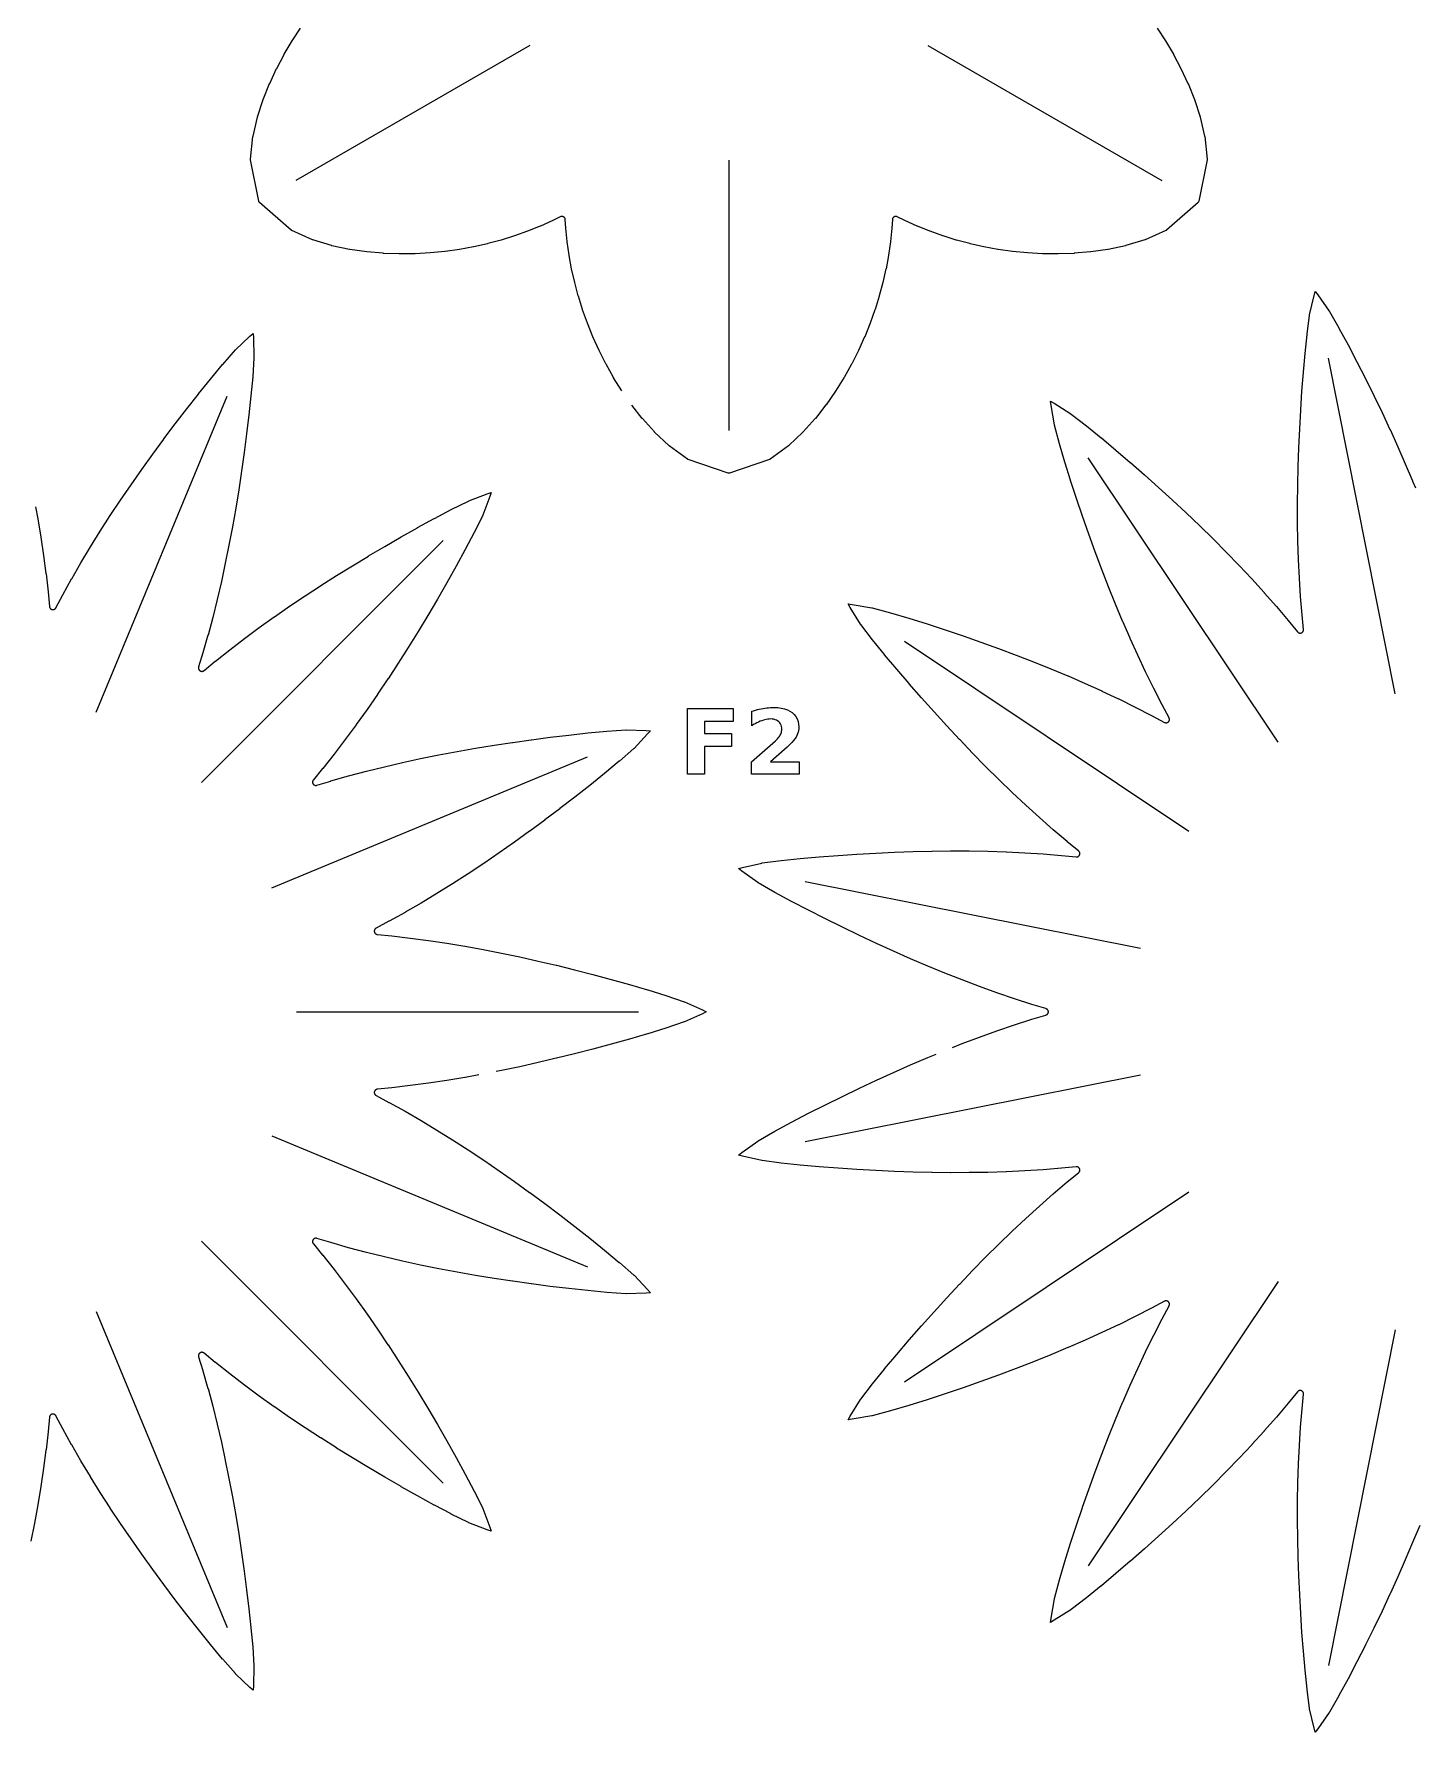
# Model space of a CAD drawing. Header units: millimetres. Extents: x 0 to 300, y 0 to 300.
# Drawn here: x 191.3 to 242.5, y 12.4 to 75.2 of the extents above; entities that cross this region are included whole.
import ezdxf

# ---------------------------------------------------------------- set-up
doc = ezdxf.new("R2010")
doc.units = ezdxf.units.MM
for name, color, linetype in [('CUT', 1, 'CONTINUOUS'), ('ENGRAVE', 5, 'CONTINUOUS'), ('SCORE', 7, 'CONTINUOUS')]:
    doc.layers.add(name, color=color, linetype=linetype)

msp = doc.modelspace()

# ---------------------------------------------------------------- linework, layer by layer
at = {"layer": 'CUT', "color": 1}
for points in [[(213.0394, 61.9775), (212.7386, 62.459), (212.7354, 62.4645), (212.4559, 62.9621), (212.453, 62.9674), (212.2016, 63.465), (212.1991, 63.4702), (211.9735, 63.9679), (211.9713, 63.9731), (211.77, 64.4707), (211.768, 64.4759), (211.59, 64.9735), (211.5882, 64.9788), (211.4325, 65.4764), (211.4309, 65.4817), (211.2969, 65.9793), (211.2956, 65.9846), (211.1828, 66.4822), (211.1817, 66.4876), (211.0898, 66.9851), (211.0889, 66.9906), (211.0177, 67.4881), (211.017, 67.4936), (210.9663, 67.9911), (210.9658, 67.9967), (210.9469, 68.3053), (210.9454, 68.3194), (210.9428, 68.3314), (210.9391, 68.3431), (210.9342, 68.3544), (210.9283, 68.3652), (210.9213, 68.3754), (210.9133, 68.3848), (210.9045, 68.3933), (210.8949, 68.401), (210.8845, 68.4077), (210.8736, 68.4133), (210.8621, 68.4178), (210.8503, 68.4212), (210.8381, 68.4234), (210.8259, 68.4243), (210.8136, 68.4241), (210.8013, 68.4227), (210.7893, 68.42), (210.7776, 68.4162), (210.7646, 68.4105), (210.488, 68.2726), (210.4829, 68.2702), (210.0267, 68.0654), (210.0216, 68.0632), (209.5551, 67.8762), (209.5499, 67.8742), (209.0731, 67.705), (209.0679, 67.7033), (208.5806, 67.5521), (208.5753, 67.5506), (208.0774, 67.4179), (208.072, 67.4166), (207.5632, 67.3027), (207.5577, 67.3016), (207.0378, 67.207), (207.0322, 67.2061), (206.5007, 67.1315), (206.495, 67.1309), (205.9513, 67.0774), (205.9455, 67.077), (205.3889, 67.0459), (205.3828, 67.0457), (204.8122, 67.039), (204.8058, 67.0391), (204.2196, 67.0594), (204.2127, 67.0598), (203.6088, 67.1114), (203.601, 67.1123), (202.9756, 67.2017), (202.9665, 67.2033), (202.3134, 67.3416), (202.3021, 67.3445), (201.6089, 67.554), (201.5932, 67.5598), (200.8251, 67.8985), (200.812, 67.9051), (200.8005, 67.9142), (199.6325, 68.9414), (199.6123, 68.9612), (199.6053, 68.9886), (199.2997, 70.5137), (199.2975, 70.5282), (199.2984, 70.5428), (199.3891, 71.3774), (199.3919, 71.3939), (199.5571, 72.099), (199.5602, 72.1102), (199.767, 72.745), (199.7701, 72.7537), (200.0055, 73.34), (200.0086, 73.3471), (200.2659, 73.896), (200.269, 73.9022), (200.5444, 74.42), (200.5475, 74.4256), (200.8387, 74.9164), (200.8419, 74.9215), (201.1471, 75.388)], [(232.8529, 75.388), (233.1581, 74.9215), (233.1613, 74.9164), (233.4525, 74.4256), (233.4556, 74.42), (233.731, 73.9022), (233.7341, 73.896), (233.9914, 73.3471), (233.9945, 73.34), (234.2299, 72.7537), (234.233, 72.745), (234.4398, 72.1102), (234.4429, 72.099), (234.6081, 71.3939), (234.6109, 71.3774), (234.7016, 70.5428), (234.7025, 70.5282), (234.7003, 70.5137), (234.3947, 68.9886), (234.3877, 68.9612), (234.3675, 68.9414), (233.1995, 67.9142), (233.188, 67.9051), (233.1749, 67.8985), (232.4068, 67.5598), (232.3911, 67.554), (231.6979, 67.3445), (231.6866, 67.3416), (231.0335, 67.2033), (231.0244, 67.2017), (230.399, 67.1123), (230.3912, 67.1114), (229.7873, 67.0598), (229.7804, 67.0594), (229.1942, 67.0391), (229.1878, 67.039), (228.6172, 67.0457), (228.6111, 67.0459), (228.0545, 67.077), (228.0487, 67.0774), (227.505, 67.1309), (227.4993, 67.1315), (226.9678, 67.2061), (226.9622, 67.207), (226.4423, 67.3016), (226.4368, 67.3027), (225.928, 67.4166), (225.9226, 67.4179), (225.4247, 67.5506), (225.4194, 67.5521), (224.9321, 67.7033), (224.9269, 67.705), (224.4501, 67.8742), (224.4449, 67.8762), (223.9784, 68.0632), (223.9733, 68.0654), (223.5171, 68.2702), (223.512, 68.2726), (223.2354, 68.4105), (223.2224, 68.4162), (223.2107, 68.42), (223.1987, 68.4227), (223.1864, 68.4241), (223.1741, 68.4243), (223.1619, 68.4234), (223.1497, 68.4212), (223.1379, 68.4178), (223.1264, 68.4133), (223.1155, 68.4077), (223.1051, 68.401), (223.0955, 68.3933), (223.0867, 68.3848), (223.0787, 68.3754), (223.0717, 68.3652), (223.0658, 68.3544), (223.0609, 68.3431), (223.0572, 68.3314), (223.0546, 68.3194), (223.0531, 68.3053), (223.0342, 67.9967), (223.0337, 67.9911), (222.983, 67.4936), (222.9823, 67.4881), (222.9111, 66.9906), (222.9102, 66.9851), (222.8183, 66.4876), (222.8172, 66.4822), (222.7044, 65.9846), (222.7031, 65.9793), (222.5691, 65.4817), (222.5675, 65.4764), (222.4118, 64.9788), (222.41, 64.9735), (222.232, 64.4759), (222.23, 64.4707), (222.0287, 63.9731), (222.0265, 63.9679), (221.8009, 63.4702), (221.7984, 63.465), (221.547, 62.9674), (221.5441, 62.9621), (221.2646, 62.4645), (221.2614, 62.459), (220.9507, 61.9616), (220.9468, 61.9558), (220.6002, 61.4586), (220.5955, 61.4523), (220.2054, 60.9553), (220.1995, 60.9483), (219.7531, 60.4518), (219.745, 60.4435), (219.217, 59.9479), (219.2041, 59.9372), (218.5267, 59.4414), (218.5144, 59.4333), (218.5008, 59.4279), (217.0272, 58.93), (217, 58.9225), (216.9728, 58.93), (215.4992, 59.4279), (215.4856, 59.4333), (215.4733, 59.4414), (214.7959, 59.9372), (214.783, 59.9479), (214.255, 60.4435), (214.2469, 60.4518), (213.8005, 60.9483), (213.7946, 60.9553), (213.4109, 61.4441)], [(225.2735, 37.6779), (225.6381, 37.8219), (225.6401, 37.8226), (226.2793, 38.0641), (226.2813, 38.0648), (226.9227, 38.2955), (226.9248, 38.2963), (227.5684, 38.5155), (227.5707, 38.5163), (228.2165, 38.7236), (228.219, 38.7243), (228.7361, 38.8798), (228.7494, 38.8845), (228.7605, 38.8897), (228.7711, 38.896), (228.781, 38.9033), (228.7901, 38.9115), (228.7983, 38.9206), (228.8057, 38.9305), (228.812, 38.941), (228.8172, 38.9521), (228.8214, 38.9637), (228.8244, 38.9756), (228.8262, 38.9877), (228.8268, 39), (228.8262, 39.0123), (228.8244, 39.0244), (228.8214, 39.0363), (228.8172, 39.0479), (228.812, 39.059), (228.8057, 39.0695), (228.7983, 39.0794), (228.7901, 39.0885), (228.781, 39.0967), (228.7711, 39.104), (228.7605, 39.1103), (228.7494, 39.1155), (228.7361, 39.1202), (228.219, 39.2757), (228.2165, 39.2764), (227.5707, 39.4837), (227.5684, 39.4845), (226.9248, 39.7037), (226.9227, 39.7045), (226.2813, 39.9352), (226.2793, 39.9359), (225.6401, 40.1774), (225.6381, 40.1781), (225.0009, 40.4298), (224.9991, 40.4305), (224.3637, 40.6918), (224.362, 40.6925), (223.7284, 40.9628), (223.7268, 40.9635), (223.0948, 41.2423), (223.0934, 41.243), (222.4629, 41.5299), (222.4616, 41.5305), (221.8326, 41.825), (221.8313, 41.8256), (221.2037, 42.1275), (221.2025, 42.1281), (220.5764, 42.4372), (220.5751, 42.4379), (219.9505, 42.7546), (219.949, 42.7554), (219.3264, 43.0807), (219.3245, 43.0818), (218.7045, 43.4183), (218.7014, 43.42), (218.0872, 43.7742), (218.0764, 43.781), (217.4779, 44.2045), (217.356, 44.2998), (217.5051, 44.3412), (218.2201, 44.5034), (218.2327, 44.5057), (218.9356, 44.5978), (218.9392, 44.5982), (219.6408, 44.6719), (219.6429, 44.6721), (220.3427, 44.7344), (220.3444, 44.7345), (221.0425, 44.7881), (221.044, 44.7882), (221.7407, 44.8342), (221.7422, 44.8343), (222.4374, 44.8731), (222.4389, 44.8731), (223.1327, 44.9045), (223.1342, 44.9046), (223.8264, 44.9284), (223.828, 44.9284), (224.5186, 44.9442), (224.5203, 44.9442), (225.2092, 44.9515), (225.211, 44.9515), (225.898, 44.9497), (225.9, 44.9497), (226.585, 44.9384), (226.5871, 44.9383), (227.27, 44.9168), (227.2722, 44.9167), (227.953, 44.8843), (227.9553, 44.8842), (228.6337, 44.8405), (228.6362, 44.8403), (229.3122, 44.7847), (229.3147, 44.7845), (229.852, 44.7302), (229.8661, 44.7294), (229.8784, 44.73), (229.8905, 44.7318), (229.9024, 44.7347), (229.914, 44.7389), (229.9251, 44.7441), (229.9357, 44.7504), (229.9455, 44.7577), (229.9546, 44.7659), (229.9629, 44.775), (229.9702, 44.7849), (229.9765, 44.7954), (229.9818, 44.8065), (229.9859, 44.8181), (229.9889, 44.83), (229.9907, 44.8422), (229.9913, 44.8544), (229.9907, 44.8667), (229.9889, 44.8788), (229.9859, 44.8908), (229.9817, 44.9023), (229.9764, 44.9134), (229.9701, 44.9239), (229.9628, 44.9338), (229.9545, 44.9429), (229.944, 44.9523), (229.5257, 45.2938), (229.5237, 45.2954), (229.0064, 45.7341), (229.0046, 45.7357), (228.4939, 46.1846), (228.4922, 46.1861), (227.988, 46.6446), (227.9864, 46.6461), (227.4882, 47.1138), (227.4867, 47.1152), (226.9943, 47.5916), (226.9929, 47.5929), (226.5058, 48.0775), (226.5046, 48.0788), (226.0226, 48.571), (226.0214, 48.5722), (225.5442, 49.0717), (225.5432, 49.0729), (225.0705, 49.5792), (225.0695, 49.5803), (224.6011, 50.0931), (224.6001, 50.0942), (224.1358, 50.6132), (224.1349, 50.6142), (223.6748, 51.1394), (223.6738, 51.1405), (223.218, 51.6722), (223.2169, 51.6734), (222.7662, 52.2123), (222.7648, 52.214), (222.3208, 52.7622), (222.3186, 52.7649), (221.8867, 53.3272), (221.8794, 53.3376), (221.4885, 53.9579), (221.4123, 54.0926), (221.5659, 54.0738), (222.2886, 53.95), (222.301, 53.9473), (222.9857, 53.7634), (222.9891, 53.7624), (223.6655, 53.562), (223.6676, 53.5614), (224.3379, 53.3511), (224.3395, 53.3506), (225.0051, 53.133), (225.0065, 53.1325), (225.6678, 52.9084), (225.6691, 52.9079), (226.3263, 52.6776), (226.3277, 52.6771), (226.9807, 52.4406), (226.9821, 52.4401), (227.6307, 52.1972), (227.6322, 52.1966), (228.2763, 51.9469), (228.2779, 51.9463), (228.9171, 51.6894), (228.9188, 51.6887), (229.5528, 51.4242), (229.5546, 51.4234), (230.1832, 51.1508), (230.1851, 51.1499), (230.8078, 50.8686), (230.8098, 50.8677), (231.4263, 50.5773), (231.4284, 50.5763), (232.0385, 50.2763), (232.0407, 50.2752), (232.6439, 49.9652), (232.6462, 49.964), (233.1218, 49.7082), (233.1345, 49.7021), (233.1461, 49.6979), (233.158, 49.6949), (233.1701, 49.6931), (233.1824, 49.6925), (233.1947, 49.6931), (233.2068, 49.6949), (233.2187, 49.6978), (233.2303, 49.702), (233.2414, 49.7072), (233.252, 49.7135), (233.2618, 49.7208), (233.2709, 49.7291), (233.2792, 49.7382), (233.2865, 49.748), (233.2928, 49.7586), (233.298, 49.7697), (233.3022, 49.7813), (233.3051, 49.7932), (233.3069, 49.8053), (233.3075, 49.8176), (233.3069, 49.8299), (233.3051, 49.842), (233.3021, 49.8539), (233.2979, 49.8655), (233.2918, 49.8782), (233.036, 50.3538), (233.0348, 50.3561), (232.7248, 50.9593), (232.7237, 50.9615), (232.4237, 51.5716), (232.4227, 51.5737), (232.1323, 52.1902), (232.1314, 52.1922), (231.8501, 52.8149), (231.8492, 52.8168), (231.5766, 53.4454), (231.5758, 53.4472), (231.3113, 54.0812), (231.3106, 54.0829), (231.0537, 54.7221), (231.0531, 54.7237), (230.8034, 55.3678), (230.8028, 55.3693), (230.5599, 56.0179), (230.5594, 56.0193), (230.3229, 56.6723), (230.3224, 56.6737), (230.0921, 57.3309), (230.0916, 57.3322), (229.8675, 57.9935), (229.867, 57.9949), (229.6494, 58.6605), (229.6489, 58.6621), (229.4386, 59.3324), (229.438, 59.3345), (229.2376, 60.0109), (229.2366, 60.0143), (229.0527, 60.699), (229.05, 60.7114), (228.9262, 61.4341), (228.9074, 61.5877), (229.0421, 61.5115), (229.6624, 61.1206), (229.6728, 61.1133), (230.2351, 60.6814), (230.2378, 60.6792), (230.786, 60.2352), (230.7877, 60.2338), (231.3266, 59.7831), (231.3278, 59.782), (231.8595, 59.3262), (231.8606, 59.3252), (232.3858, 58.8651), (232.3868, 58.8642), (232.9058, 58.3999), (232.9069, 58.3989), (233.4197, 57.9305), (233.4208, 57.9295), (233.9271, 57.4568), (233.9283, 57.4558), (234.4278, 56.9786), (234.429, 56.9774), (234.9212, 56.4954), (234.9225, 56.4942), (235.4071, 56.0071), (235.4084, 56.0057), (235.8848, 55.5133), (235.8862, 55.5118), (236.3539, 55.0136), (236.3554, 55.012), (236.8139, 54.5078), (236.8154, 54.5061), (237.2643, 53.9954), (237.2659, 53.9936), (237.7046, 53.4763), (237.7062, 53.4743), (238.0477, 53.056), (238.0571, 53.0455), (238.0662, 53.0372), (238.0761, 53.0299), (238.0866, 53.0236), (238.0977, 53.0183), (238.1092, 53.0141), (238.1212, 53.0111), (238.1333, 53.0093), (238.1456, 53.0087), (238.1578, 53.0093), (238.17, 53.0111), (238.1819, 53.0141), (238.1935, 53.0182), (238.2046, 53.0235), (238.2151, 53.0298), (238.225, 53.0371), (238.2341, 53.0454), (238.2423, 53.0545), (238.2496, 53.0643), (238.2559, 53.0749), (238.2611, 53.086), (238.2653, 53.0976), (238.2682, 53.1095), (238.27, 53.1216), (238.2706, 53.1339), (238.2698, 53.148), (238.2155, 53.6853), (238.2153, 53.6878), (238.1597, 54.3638), (238.1595, 54.3663), (238.1158, 55.0447), (238.1157, 55.047), (238.0833, 55.7278), (238.0832, 55.73), (238.0617, 56.4129), (238.0616, 56.415), (238.0503, 57.1), (238.0503, 57.102), (238.0485, 57.789), (238.0485, 57.7908), (238.0558, 58.4797), (238.0558, 58.4814), (238.0716, 59.172), (238.0716, 59.1736), (238.0954, 59.8658), (238.0955, 59.8673), (238.1269, 60.5611), (238.1269, 60.5626), (238.1657, 61.2578), (238.1658, 61.2593), (238.2118, 61.956), (238.2119, 61.9575), (238.2655, 62.6556), (238.2656, 62.6573), (238.3279, 63.3571), (238.3281, 63.3592), (238.4018, 64.0608), (238.4022, 64.0644), (238.4943, 64.7673), (238.4966, 64.7799), (238.6588, 65.4949), (238.7002, 65.644), (238.7955, 65.5221), (239.219, 64.9236), (239.2258, 64.9128), (239.58, 64.2986), (239.5817, 64.2955), (239.9182, 63.6755), (239.9193, 63.6736), (240.2446, 63.051), (240.2454, 63.0495), (240.5621, 62.4249), (240.5628, 62.4236), (240.8719, 61.7975), (240.8725, 61.7963), (241.1744, 61.1687), (241.175, 61.1674), (241.4695, 60.5384), (241.4701, 60.5371), (241.757, 59.9066), (241.7577, 59.9052), (242.0365, 59.2732), (242.0372, 59.2716), (242.3075, 58.638), (242.3082, 58.6363), (242.4108, 58.3869)], [(191.3455, 57.686), (191.4268, 57.2389), (191.4271, 57.2368), (191.5392, 56.5628), (191.5396, 56.5606), (191.6406, 55.8866), (191.641, 55.8844), (191.7305, 55.2104), (191.7308, 55.208), (191.8081, 54.5341), (191.8084, 54.5316), (191.8599, 53.9941), (191.8619, 53.9801), (191.8649, 53.9682), (191.869, 53.9566), (191.8742, 53.9455), (191.8805, 53.9349), (191.8878, 53.9251), (191.8961, 53.9159), (191.9052, 53.9077), (191.915, 53.9004), (191.9256, 53.894), (191.9367, 53.8888), (191.9482, 53.8846), (191.9601, 53.8817), (191.9723, 53.8799), (191.9846, 53.8793), (191.9968, 53.8799), (192.009, 53.8817), (192.0209, 53.8847), (192.0325, 53.8888), (192.0435, 53.8941), (192.0541, 53.9004), (192.0639, 53.9078), (192.073, 53.916), (192.0812, 53.9251), (192.0885, 53.935), (192.0958, 53.9472), (192.3491, 54.424), (192.3503, 54.4263), (192.6796, 55.0193), (192.6808, 55.0214), (193.0214, 55.6098), (193.0226, 55.6118), (193.3739, 56.1958), (193.3751, 56.1976), (193.7366, 56.7775), (193.7377, 56.7792), (194.1088, 57.3551), (194.1099, 57.3567), (194.4901, 57.9289), (194.4911, 57.9304), (194.8799, 58.4992), (194.8809, 58.5006), (195.2777, 59.066), (195.2786, 59.0673), (195.683, 59.6297), (195.6838, 59.6309), (196.0954, 60.1904), (196.0962, 60.1915), (196.5147, 60.7481), (196.5156, 60.7492), (196.9409, 61.303), (196.9418, 61.3041), (197.3743, 61.8549), (197.3753, 61.8562), (197.8159, 62.4034), (197.8173, 62.4051), (198.2683, 62.9475), (198.2706, 62.9502), (198.7378, 63.4835), (198.7466, 63.4927), (199.2787, 63.9971), (199.396, 64.0981), (199.4075, 63.9438), (199.4271, 63.2109), (199.4268, 63.1981), (199.38, 62.4907), (199.3798, 62.4871), (199.3151, 61.7847), (199.3149, 61.7825), (199.2395, 61.084), (199.2393, 61.0824), (199.1557, 60.3871), (199.1555, 60.3857), (199.0647, 59.6933), (199.0645, 59.6919), (198.9669, 59.0025), (198.9666, 59.001), (198.8621, 58.3144), (198.8618, 58.313), (198.7501, 57.6294), (198.7499, 57.6278), (198.6306, 56.9474), (198.6303, 56.9457), (198.503, 56.2687), (198.5027, 56.2669), (198.3669, 55.5934), (198.3665, 55.5915), (198.2217, 54.9218), (198.2213, 54.9198), (198.0669, 54.2542), (198.0664, 54.2521), (197.9019, 53.5907), (197.9013, 53.5885), (197.7261, 52.9316), (197.7254, 52.9292), (197.539, 52.2771), (197.5383, 52.2746), (197.3802, 51.7583), (197.3767, 51.7446), (197.3749, 51.7324), (197.3743, 51.7202), (197.3748, 51.7079), (197.3766, 51.6957), (197.3796, 51.6838), (197.3837, 51.6723), (197.389, 51.6611), (197.3953, 51.6506), (197.4026, 51.6407), (197.4108, 51.6316), (197.4199, 51.6234), (197.4298, 51.6161), (197.4403, 51.6097), (197.4514, 51.6045), (197.463, 51.6004), (197.4749, 51.5974), (197.4871, 51.5956), (197.4993, 51.595), (197.5116, 51.5956), (197.5237, 51.5974), (197.5357, 51.6005), (197.5472, 51.6046), (197.5583, 51.6099), (197.5688, 51.6162), (197.5801, 51.6247), (197.9967, 51.9683), (197.9987, 51.9699), (198.5298, 52.3917), (198.5318, 52.3932), (199.0716, 52.8065), (199.0734, 52.8079), (199.6215, 53.213), (199.6233, 53.2143), (200.1792, 53.6116), (200.1808, 53.6128), (200.7441, 54.0029), (200.7457, 54.0039), (201.316, 54.3871), (201.3175, 54.3881), (201.8943, 54.7648), (201.8957, 54.7657), (202.4787, 55.1362), (202.4801, 55.1371), (203.0689, 55.5019), (203.0702, 55.5027), (203.6645, 55.862), (203.6657, 55.8628), (204.2653, 56.2169), (204.2666, 56.2176), (204.8714, 56.5664), (204.8727, 56.5671), (205.483, 56.9104), (205.4845, 56.9113), (206.1009, 57.2482), (206.1029, 57.2492), (206.7271, 57.5778), (206.7303, 57.5794), (207.366, 57.8934), (207.3776, 57.8985), (208.0622, 58.1608), (208.2092, 58.2092), (208.1608, 58.0622), (207.8985, 57.3776), (207.8934, 57.366), (207.5794, 56.7303), (207.5778, 56.7271), (207.2492, 56.1029), (207.2482, 56.1009), (206.9113, 55.4845), (206.9104, 55.483), (206.5671, 54.8727), (206.5664, 54.8714), (206.2176, 54.2666), (206.2169, 54.2653), (205.8628, 53.6657), (205.862, 53.6645), (205.5027, 53.0702), (205.5019, 53.0689), (205.1371, 52.4801), (205.1362, 52.4787), (204.7657, 51.8957), (204.7648, 51.8943), (204.3881, 51.3175), (204.3871, 51.316), (204.0039, 50.7457), (204.0029, 50.7441), (203.6128, 50.1808), (203.6116, 50.1792), (203.2143, 49.6233), (203.213, 49.6215), (202.8079, 49.0734), (202.8065, 49.0716), (202.3932, 48.5318), (202.3917, 48.5298), (201.9699, 47.9987), (201.9683, 47.9967), (201.6247, 47.5801), (201.6162, 47.5688), (201.6099, 47.5583), (201.6046, 47.5472), (201.6005, 47.5357), (201.5974, 47.5237), (201.5956, 47.5116), (201.595, 47.4993), (201.5956, 47.4871), (201.5974, 47.4749), (201.6004, 47.463), (201.6045, 47.4514), (201.6097, 47.4403), (201.6161, 47.4298), (201.6234, 47.4199), (201.6316, 47.4108), (201.6407, 47.4026), (201.6506, 47.3953), (201.6611, 47.389), (201.6723, 47.3837), (201.6838, 47.3796), (201.6957, 47.3766), (201.7079, 47.3748), (201.7202, 47.3743), (201.7324, 47.3749), (201.7446, 47.3767), (201.7583, 47.3802), (202.2746, 47.5383), (202.2771, 47.539), (202.9292, 47.7254), (202.9316, 47.7261), (203.5885, 47.9013), (203.5907, 47.9019), (204.2521, 48.0664), (204.2542, 48.0669), (204.9198, 48.2213), (204.9218, 48.2217), (205.5915, 48.3665), (205.5934, 48.3669), (206.2669, 48.5027), (206.2687, 48.503), (206.9457, 48.6303), (206.9474, 48.6306), (207.6278, 48.7499), (207.6294, 48.7501), (208.313, 48.8618), (208.3144, 48.8621), (209.001, 48.9666), (209.0025, 48.9669), (209.6919, 49.0645), (209.6933, 49.0647), (210.3857, 49.1555), (210.3871, 49.1557), (211.0824, 49.2393), (211.084, 49.2395), (211.7825, 49.3149), (211.7847, 49.3151), (212.4871, 49.3798), (212.4907, 49.38), (213.1981, 49.4268), (213.2109, 49.4271), (213.9438, 49.4075), (214.0981, 49.396), (213.9971, 49.2787), (213.4927, 48.7466), (213.4835, 48.7378), (212.9502, 48.2706), (212.9475, 48.2683), (212.4051, 47.8173), (212.4034, 47.8159), (211.8562, 47.3753), (211.8549, 47.3743), (211.3041, 46.9418), (211.303, 46.9409), (210.7492, 46.5156), (210.7481, 46.5147), (210.1915, 46.0962), (210.1904, 46.0954), (209.6309, 45.6838), (209.6297, 45.683), (209.0673, 45.2786), (209.066, 45.2777), (208.5006, 44.8809), (208.4992, 44.8799), (207.9304, 44.4911), (207.9289, 44.4901), (207.3567, 44.1099), (207.3551, 44.1088), (206.7792, 43.7377), (206.7775, 43.7366), (206.1976, 43.3751), (206.1958, 43.3739), (205.6118, 43.0226), (205.6098, 43.0214), (205.0214, 42.6808), (205.0193, 42.6796), (204.4263, 42.3503), (204.424, 42.3491), (203.9472, 42.0958), (203.935, 42.0885), (203.9251, 42.0812), (203.916, 42.073), (203.9078, 42.0639), (203.9004, 42.0541), (203.8941, 42.0435), (203.8888, 42.0325), (203.8847, 42.0209), (203.8817, 42.009), (203.8799, 41.9968), (203.8793, 41.9846), (203.8799, 41.9723), (203.8817, 41.9601), (203.8846, 41.9482), (203.8888, 41.9367), (203.894, 41.9256), (203.9004, 41.915), (203.9077, 41.9052), (203.9159, 41.8961), (203.9251, 41.8878), (203.9349, 41.8805), (203.9455, 41.8742), (203.9566, 41.869), (203.9682, 41.8649), (203.9801, 41.8619), (203.9941, 41.8599), (204.5316, 41.8084), (204.5341, 41.8081), (205.208, 41.7308), (205.2104, 41.7305), (205.8844, 41.641), (205.8866, 41.6406), (206.5606, 41.5396), (206.5628, 41.5392), (207.2368, 41.4271), (207.2389, 41.4268), (207.913, 41.3043), (207.9149, 41.3039), (208.589, 41.1716), (208.5908, 41.1712), (209.265, 41.0297), (209.2667, 41.0293), (209.941, 40.8791), (209.9425, 40.8788), (210.6168, 40.7204), (210.6183, 40.7201), (211.2926, 40.5539), (211.294, 40.5536), (211.9684, 40.3799), (211.9698, 40.3796), (212.6441, 40.1985), (212.6455, 40.1981), (213.3199, 40.0093), (213.3215, 40.0089), (213.9956, 39.8112), (213.9977, 39.8106), (214.6715, 39.6015), (214.6748, 39.6004), (215.3463, 39.3729), (215.3582, 39.3683), (216.0278, 39.0697), (216.166, 39), (216.0278, 38.9303), (215.3582, 38.6317), (215.3463, 38.6271), (214.6748, 38.3996), (214.6715, 38.3985), (213.9977, 38.1894), (213.9956, 38.1888), (213.3215, 37.9911), (213.3199, 37.9907), (212.6455, 37.8019), (212.6441, 37.8015), (211.9698, 37.6204), (211.9684, 37.6201), (211.294, 37.4464), (211.2926, 37.4461), (210.6183, 37.2799), (210.6168, 37.2796), (209.9425, 37.1212), (209.941, 37.1209), (209.2667, 36.9707), (209.265, 36.9703), (208.5908, 36.8288), (208.589, 36.8284), (208.3857, 36.7885)], [(242.5695, 19.9991), (242.3082, 19.3637), (242.3075, 19.362), (242.0372, 18.7284), (242.0365, 18.7268), (241.7577, 18.0948), (241.757, 18.0934), (241.4701, 17.4629), (241.4695, 17.4616), (241.175, 16.8326), (241.1744, 16.8313), (240.8725, 16.2037), (240.8719, 16.2025), (240.5628, 15.5764), (240.5621, 15.5751), (240.2454, 14.9505), (240.2446, 14.949), (239.9193, 14.3264), (239.9182, 14.3245), (239.5817, 13.7045), (239.58, 13.7014), (239.2258, 13.0872), (239.219, 13.0764), (238.7955, 12.4779), (238.7002, 12.356), (238.6588, 12.5051), (238.4966, 13.2201), (238.4943, 13.2327), (238.4022, 13.9356), (238.4018, 13.9392), (238.3281, 14.6408), (238.3279, 14.6429), (238.2656, 15.3427), (238.2655, 15.3444), (238.2119, 16.0425), (238.2118, 16.044), (238.1658, 16.7407), (238.1657, 16.7422), (238.1269, 17.4374), (238.1269, 17.4389), (238.0955, 18.1327), (238.0954, 18.1342), (238.0716, 18.8264), (238.0716, 18.828), (238.0558, 19.5186), (238.0558, 19.5203), (238.0485, 20.2092), (238.0485, 20.211), (238.0503, 20.898), (238.0503, 20.9), (238.0616, 21.585), (238.0617, 21.5871), (238.0832, 22.27), (238.0833, 22.2722), (238.1157, 22.953), (238.1158, 22.9553), (238.1595, 23.6337), (238.1597, 23.6362), (238.2153, 24.3122), (238.2155, 24.3147), (238.2698, 24.852), (238.2706, 24.8661), (238.27, 24.8784), (238.2682, 24.8905), (238.2653, 24.9024), (238.2611, 24.914), (238.2559, 24.9251), (238.2496, 24.9357), (238.2423, 24.9455), (238.2341, 24.9546), (238.225, 24.9629), (238.2151, 24.9702), (238.2046, 24.9765), (238.1935, 24.9818), (238.1819, 24.9859), (238.17, 24.9889), (238.1578, 24.9907), (238.1456, 24.9913), (238.1333, 24.9907), (238.1212, 24.9889), (238.1092, 24.9859), (238.0977, 24.9817), (238.0866, 24.9764), (238.0761, 24.9701), (238.0662, 24.9628), (238.0571, 24.9545), (238.0477, 24.944), (237.7062, 24.5257), (237.7046, 24.5237), (237.2659, 24.0064), (237.2643, 24.0046), (236.8154, 23.4939), (236.8139, 23.4922), (236.3554, 22.988), (236.3539, 22.9864), (235.8862, 22.4882), (235.8848, 22.4867), (235.4084, 21.9943), (235.4071, 21.9929), (234.9225, 21.5058), (234.9212, 21.5046), (234.429, 21.0226), (234.4278, 21.0214), (233.9283, 20.5442), (233.9271, 20.5432), (233.4208, 20.0705), (233.4197, 20.0695), (232.9069, 19.6011), (232.9058, 19.6001), (232.3868, 19.1358), (232.3858, 19.1349), (231.8606, 18.6748), (231.8595, 18.6738), (231.3278, 18.218), (231.3266, 18.2169), (230.7877, 17.7662), (230.786, 17.7648), (230.2378, 17.3208), (230.2351, 17.3186), (229.6728, 16.8867), (229.6624, 16.8794), (229.0421, 16.4885), (228.9074, 16.4123), (228.9262, 16.5659), (229.05, 17.2886), (229.0527, 17.301), (229.2366, 17.9857), (229.2376, 17.9891), (229.438, 18.6655), (229.4386, 18.6676), (229.6489, 19.3379), (229.6494, 19.3395), (229.867, 20.0051), (229.8675, 20.0065), (230.0916, 20.6678), (230.0921, 20.6691), (230.3224, 21.3263), (230.3229, 21.3277), (230.5594, 21.9807), (230.5599, 21.9821), (230.8028, 22.6307), (230.8034, 22.6322), (231.0531, 23.2763), (231.0537, 23.2779), (231.3106, 23.9171), (231.3113, 23.9188), (231.5758, 24.5528), (231.5766, 24.5546), (231.8492, 25.1832), (231.8501, 25.1851), (232.1314, 25.8078), (232.1323, 25.8098), (232.4227, 26.4263), (232.4237, 26.4284), (232.7237, 27.0385), (232.7248, 27.0407), (233.0348, 27.6439), (233.036, 27.6462), (233.2918, 28.1218), (233.2979, 28.1345), (233.3021, 28.1461), (233.3051, 28.158), (233.3069, 28.1701), (233.3075, 28.1824), (233.3069, 28.1947), (233.3051, 28.2068), (233.3022, 28.2187), (233.298, 28.2303), (233.2928, 28.2414), (233.2865, 28.252), (233.2792, 28.2618), (233.2709, 28.2709), (233.2618, 28.2792), (233.252, 28.2865), (233.2414, 28.2928), (233.2303, 28.298), (233.2187, 28.3022), (233.2068, 28.3051), (233.1947, 28.3069), (233.1824, 28.3075), (233.1701, 28.3069), (233.158, 28.3051), (233.1461, 28.3021), (233.1345, 28.2979), (233.1218, 28.2918), (232.6462, 28.036), (232.6439, 28.0348), (232.0407, 27.7248), (232.0385, 27.7237), (231.4284, 27.4237), (231.4263, 27.4227), (230.8098, 27.1323), (230.8078, 27.1314), (230.1851, 26.8501), (230.1832, 26.8492), (229.5546, 26.5766), (229.5528, 26.5758), (228.9188, 26.3113), (228.9171, 26.3106), (228.2779, 26.0537), (228.2763, 26.0531), (227.6322, 25.8034), (227.6307, 25.8028), (226.9821, 25.5599), (226.9807, 25.5594), (226.3277, 25.3229), (226.3263, 25.3224), (225.6691, 25.0921), (225.6678, 25.0916), (225.0065, 24.8675), (225.0051, 24.867), (224.3395, 24.6494), (224.3379, 24.6489), (223.6676, 24.4386), (223.6655, 24.438), (222.9891, 24.2376), (222.9857, 24.2366), (222.301, 24.0527), (222.2886, 24.05), (221.5659, 23.9262), (221.4123, 23.9074), (221.4885, 24.0421), (221.8794, 24.6624), (221.8867, 24.6728), (222.3186, 25.2351), (222.3208, 25.2378), (222.7648, 25.786), (222.7662, 25.7877), (223.2169, 26.3266), (223.218, 26.3278), (223.6738, 26.8595), (223.6748, 26.8606), (224.1349, 27.3858), (224.1358, 27.3868), (224.6001, 27.9058), (224.6011, 27.9069), (225.0695, 28.4197), (225.0705, 28.4208), (225.5432, 28.9271), (225.5442, 28.9283), (226.0214, 29.4278), (226.0226, 29.429), (226.5046, 29.9212), (226.5058, 29.9225), (226.9929, 30.4071), (226.9943, 30.4084), (227.4867, 30.8848), (227.4882, 30.8862), (227.9864, 31.3539), (227.988, 31.3554), (228.4922, 31.8139), (228.4939, 31.8154), (229.0046, 32.2643), (229.0064, 32.2659), (229.5237, 32.7046), (229.5257, 32.7062), (229.944, 33.0477), (229.9545, 33.0571), (229.9628, 33.0662), (229.9701, 33.0761), (229.9764, 33.0866), (229.9817, 33.0977), (229.9859, 33.1092), (229.9889, 33.1212), (229.9907, 33.1333), (229.9913, 33.1456), (229.9907, 33.1578), (229.9889, 33.17), (229.9859, 33.1819), (229.9818, 33.1935), (229.9765, 33.2046), (229.9702, 33.2151), (229.9629, 33.225), (229.9546, 33.2341), (229.9455, 33.2423), (229.9357, 33.2496), (229.9251, 33.2559), (229.914, 33.2611), (229.9024, 33.2653), (229.8905, 33.2682), (229.8784, 33.27), (229.8661, 33.2706), (229.852, 33.2698), (229.3147, 33.2155), (229.3122, 33.2153), (228.6362, 33.1597), (228.6337, 33.1595), (227.9553, 33.1158), (227.953, 33.1157), (227.2722, 33.0833), (227.27, 33.0832), (226.5871, 33.0617), (226.585, 33.0616), (225.9, 33.0503), (225.898, 33.0503), (225.211, 33.0485), (225.2092, 33.0485), (224.5203, 33.0558), (224.5186, 33.0558), (223.828, 33.0716), (223.8264, 33.0716), (223.1342, 33.0954), (223.1327, 33.0955), (222.4389, 33.1269), (222.4374, 33.1269), (221.7422, 33.1657), (221.7407, 33.1658), (221.044, 33.2118), (221.0425, 33.2119), (220.3444, 33.2655), (220.3427, 33.2656), (219.6429, 33.3279), (219.6408, 33.3281), (218.9392, 33.4018), (218.9356, 33.4022), (218.2327, 33.4943), (218.2201, 33.4966), (217.5051, 33.6588), (217.356, 33.7002), (217.4779, 33.7955), (218.0764, 34.219), (218.0872, 34.2258), (218.7014, 34.58), (218.7045, 34.5817), (219.3245, 34.9182), (219.3264, 34.9193), (219.949, 35.2446), (219.9505, 35.2454), (220.5751, 35.5621), (220.5764, 35.5628), (221.2025, 35.8719), (221.2037, 35.8725), (221.8313, 36.1744), (221.8326, 36.175), (222.4616, 36.4695), (222.4629, 36.4701), (223.0934, 36.757), (223.0948, 36.7577), (223.7268, 37.0365), (223.7284, 37.0372), (224.362, 37.3075), (224.3637, 37.3082), (224.6708, 37.4345)], [(207.7474, 36.6657), (207.2389, 36.5732), (207.2368, 36.5729), (206.5628, 36.4608), (206.5606, 36.4604), (205.8866, 36.3594), (205.8844, 36.359), (205.2104, 36.2695), (205.208, 36.2692), (204.5341, 36.1919), (204.5316, 36.1916), (203.9941, 36.1401), (203.9801, 36.1381), (203.9682, 36.1351), (203.9566, 36.131), (203.9455, 36.1258), (203.9349, 36.1195), (203.9251, 36.1122), (203.9159, 36.1039), (203.9077, 36.0948), (203.9004, 36.085), (203.894, 36.0744), (203.8888, 36.0633), (203.8846, 36.0518), (203.8817, 36.0399), (203.8799, 36.0277), (203.8793, 36.0154), (203.8799, 36.0032), (203.8817, 35.991), (203.8847, 35.9791), (203.8888, 35.9675), (203.8941, 35.9565), (203.9004, 35.9459), (203.9078, 35.9361), (203.916, 35.927), (203.9251, 35.9188), (203.935, 35.9115), (203.9472, 35.9042), (204.424, 35.6509), (204.4263, 35.6497), (205.0193, 35.3204), (205.0214, 35.3192), (205.6098, 34.9786), (205.6118, 34.9774), (206.1958, 34.6261), (206.1976, 34.6249), (206.7775, 34.2634), (206.7792, 34.2623), (207.3551, 33.8912), (207.3567, 33.8901), (207.9289, 33.5099), (207.9304, 33.5089), (208.4992, 33.1201), (208.5006, 33.1191), (209.066, 32.7223), (209.0673, 32.7214), (209.6297, 32.317), (209.6309, 32.3162), (210.1904, 31.9046), (210.1915, 31.9038), (210.7481, 31.4853), (210.7492, 31.4844), (211.303, 31.0591), (211.3041, 31.0582), (211.8549, 30.6257), (211.8562, 30.6247), (212.4034, 30.1841), (212.4051, 30.1827), (212.9475, 29.7317), (212.9502, 29.7294), (213.4835, 29.2622), (213.4927, 29.2534), (213.9971, 28.7213), (214.0981, 28.604), (213.9438, 28.5925), (213.2109, 28.5729), (213.1981, 28.5732), (212.4907, 28.62), (212.4871, 28.6202), (211.7847, 28.6849), (211.7825, 28.6851), (211.084, 28.7605), (211.0824, 28.7607), (210.3871, 28.8443), (210.3857, 28.8445), (209.6933, 28.9353), (209.6919, 28.9355), (209.0025, 29.0331), (209.001, 29.0334), (208.3144, 29.1379), (208.313, 29.1382), (207.6294, 29.2499), (207.6278, 29.2501), (206.9474, 29.3694), (206.9457, 29.3697), (206.2687, 29.497), (206.2669, 29.4973), (205.5934, 29.6331), (205.5915, 29.6335), (204.9218, 29.7783), (204.9198, 29.7787), (204.2542, 29.9331), (204.2521, 29.9336), (203.5907, 30.0981), (203.5885, 30.0987), (202.9316, 30.2739), (202.9292, 30.2746), (202.2771, 30.461), (202.2746, 30.4617), (201.7583, 30.6198), (201.7446, 30.6233), (201.7324, 30.6251), (201.7202, 30.6257), (201.7079, 30.6252), (201.6957, 30.6234), (201.6838, 30.6204), (201.6723, 30.6163), (201.6611, 30.611), (201.6506, 30.6047), (201.6407, 30.5974), (201.6316, 30.5892), (201.6234, 30.5801), (201.6161, 30.5702), (201.6097, 30.5597), (201.6045, 30.5486), (201.6004, 30.537), (201.5974, 30.5251), (201.5956, 30.5129), (201.595, 30.5007), (201.5956, 30.4884), (201.5974, 30.4763), (201.6005, 30.4643), (201.6046, 30.4528), (201.6099, 30.4417), (201.6162, 30.4312), (201.6247, 30.4199), (201.9683, 30.0033), (201.9699, 30.0013), (202.3917, 29.4702), (202.3932, 29.4682), (202.8065, 28.9284), (202.8079, 28.9266), (203.213, 28.3785), (203.2143, 28.3767), (203.6116, 27.8208), (203.6128, 27.8192), (204.0029, 27.2559), (204.0039, 27.2543), (204.3871, 26.684), (204.3881, 26.6825), (204.7648, 26.1057), (204.7657, 26.1043), (205.1362, 25.5213), (205.1371, 25.5199), (205.5019, 24.9311), (205.5027, 24.9298), (205.862, 24.3355), (205.8628, 24.3343), (206.2169, 23.7347), (206.2176, 23.7334), (206.5664, 23.1286), (206.5671, 23.1273), (206.9104, 22.517), (206.9113, 22.5155), (207.2482, 21.8991), (207.2492, 21.8971), (207.5778, 21.2729), (207.5794, 21.2697), (207.8934, 20.634), (207.8985, 20.6224), (208.1608, 19.9378), (208.2092, 19.7908), (208.0622, 19.8392), (207.3776, 20.1015), (207.366, 20.1066), (206.7303, 20.4206), (206.7271, 20.4222), (206.1029, 20.7508), (206.1009, 20.7518), (205.4845, 21.0887), (205.483, 21.0896), (204.8727, 21.4329), (204.8714, 21.4336), (204.2666, 21.7824), (204.2653, 21.7831), (203.6657, 22.1372), (203.6645, 22.138), (203.0702, 22.4973), (203.0689, 22.4981), (202.4801, 22.8629), (202.4787, 22.8638), (201.8957, 23.2343), (201.8943, 23.2352), (201.3175, 23.6119), (201.316, 23.6129), (200.7457, 23.9961), (200.7441, 23.9971), (200.1808, 24.3872), (200.1792, 24.3884), (199.6233, 24.7857), (199.6215, 24.787), (199.0734, 25.1921), (199.0716, 25.1935), (198.5318, 25.6068), (198.5298, 25.6083), (197.9987, 26.0301), (197.9967, 26.0317), (197.5801, 26.3753), (197.5688, 26.3838), (197.5583, 26.3901), (197.5472, 26.3954), (197.5357, 26.3995), (197.5237, 26.4026), (197.5116, 26.4044), (197.4993, 26.405), (197.4871, 26.4044), (197.4749, 26.4026), (197.463, 26.3996), (197.4514, 26.3955), (197.4403, 26.3903), (197.4298, 26.3839), (197.4199, 26.3766), (197.4108, 26.3684), (197.4026, 26.3593), (197.3953, 26.3494), (197.389, 26.3389), (197.3837, 26.3277), (197.3796, 26.3162), (197.3766, 26.3043), (197.3748, 26.2921), (197.3743, 26.2798), (197.3749, 26.2676), (197.3767, 26.2554), (197.3802, 26.2417), (197.5383, 25.7254), (197.539, 25.7229), (197.7254, 25.0708), (197.7261, 25.0684), (197.9013, 24.4115), (197.9019, 24.4093), (198.0664, 23.7479), (198.0669, 23.7458), (198.2213, 23.0802), (198.2217, 23.0782), (198.3665, 22.4085), (198.3669, 22.4066), (198.5027, 21.7331), (198.503, 21.7313), (198.6303, 21.0543), (198.6306, 21.0526), (198.7499, 20.3722), (198.7501, 20.3706), (198.8618, 19.687), (198.8621, 19.6856), (198.9666, 18.999), (198.9669, 18.9975), (199.0645, 18.3081), (199.0647, 18.3067), (199.1555, 17.6143), (199.1557, 17.6129), (199.2393, 16.9176), (199.2395, 16.916), (199.3149, 16.2175), (199.3151, 16.2153), (199.3798, 15.5129), (199.38, 15.5093), (199.4268, 14.8019), (199.4271, 14.7891), (199.4075, 14.0562), (199.396, 13.9019), (199.2787, 14.0029), (198.7466, 14.5073), (198.7378, 14.5165), (198.2706, 15.0498), (198.2683, 15.0525), (197.8173, 15.5949), (197.8159, 15.5966), (197.3753, 16.1438), (197.3743, 16.1451), (196.9418, 16.6959), (196.9409, 16.697), (196.5156, 17.2508), (196.5147, 17.2519), (196.0962, 17.8085), (196.0954, 17.8096), (195.6838, 18.3691), (195.683, 18.3703), (195.2786, 18.9327), (195.2777, 18.934), (194.8809, 19.4994), (194.8799, 19.5008), (194.4911, 20.0696), (194.4901, 20.0711), (194.1099, 20.6433), (194.1088, 20.6449), (193.7377, 21.2208), (193.7366, 21.2225), (193.3751, 21.8024), (193.3739, 21.8042), (193.0226, 22.3882), (193.0214, 22.3902), (192.6808, 22.9786), (192.6796, 22.9807), (192.3503, 23.5737), (192.3491, 23.576), (192.0958, 24.0528), (192.0885, 24.065), (192.0812, 24.0749), (192.073, 24.084), (192.0639, 24.0922), (192.0541, 24.0996), (192.0435, 24.1059), (192.0325, 24.1112), (192.0209, 24.1153), (192.009, 24.1183), (191.9968, 24.1201), (191.9846, 24.1207), (191.9723, 24.1201), (191.9601, 24.1183), (191.9482, 24.1154), (191.9367, 24.1112), (191.9256, 24.106), (191.915, 24.0996), (191.9052, 24.0923), (191.8961, 24.0841), (191.8878, 24.0749), (191.8805, 24.0651), (191.8742, 24.0545), (191.869, 24.0434), (191.8649, 24.0318), (191.8619, 24.0199), (191.8599, 24.0059), (191.8084, 23.4684), (191.8081, 23.4659), (191.7308, 22.792), (191.7305, 22.7896), (191.641, 22.1156), (191.6406, 22.1134), (191.5396, 21.4394), (191.5392, 21.4372), (191.4271, 20.7632), (191.4268, 20.7611), (191.3043, 20.087), (191.3039, 20.0851), (191.1716, 19.411)]]:
    msp.add_lwpolyline(points, dxfattribs=at)
at = {"layer": 'ENGRAVE', "color": 5}
for points in [[(219.6083, 48.2474), (219.6083, 47.7868), (217.8423, 47.7868), (217.8423, 48.2474), (218.7294, 49.0303), (218.7673, 49.066), (218.8017, 49.1014), (218.8327, 49.1365), (218.8603, 49.1714), (218.8844, 49.2059), (218.9051, 49.2403), (218.9226, 49.2747), (218.9368, 49.3095), (218.9479, 49.3448), (218.9558, 49.3806), (218.9605, 49.4168), (218.9621, 49.4535), (218.9589, 49.5086), (218.9494, 49.56), (218.9334, 49.6077), (218.9111, 49.6517), (218.8824, 49.692), (218.8474, 49.7285), (218.807, 49.7604), (218.7625, 49.7864), (218.7137, 49.8067), (218.6607, 49.8211), (218.6036, 49.8298), (218.5422, 49.8327), (218.4926, 49.831), (218.4415, 49.8257), (218.3888, 49.817), (218.3346, 49.8049), (218.2788, 49.7892), (218.2216, 49.77), (218.1628, 49.7475), (218.1027, 49.7215), (218.0413, 49.6921), (217.9785, 49.6594), (217.9143, 49.6232), (217.8488, 49.5837), (217.8488, 50.1175), (217.9192, 50.1399), (217.9893, 50.1605), (218.0592, 50.1792), (218.1288, 50.196), (218.1981, 50.211), (218.2671, 50.2242), (218.3358, 50.2353), (218.404, 50.2445), (218.4718, 50.2516), (218.5391, 50.2567), (218.606, 50.2598), (218.6724, 50.2608), (218.8124, 50.2554), (218.9416, 50.2394), (219.06, 50.2128), (219.1676, 50.1754), (219.2643, 50.1274), (219.3503, 50.0687), (219.4241, 50.0005), (219.4846, 49.9239), (219.5316, 49.8388), (219.5651, 49.7454), (219.5853, 49.6435), (219.592, 49.5332), (219.5891, 49.4678), (219.5806, 49.4038), (219.5664, 49.3414), (219.5464, 49.2804), (219.5208, 49.2209), (219.4895, 49.163), (219.449, 49.1025), (219.396, 49.0355), (219.3304, 48.9621), (219.2522, 48.8823), (219.1614, 48.796), (219.0581, 48.7032), (218.5389, 48.2474), (219.6083, 48.2474)], [(217.1654, 50.2168), (217.1654, 49.7432), (216.1009, 49.7432), (216.1009, 49.2907), (217.1019, 49.2907), (217.1019, 48.8171), (216.1009, 48.8171), (216.1009, 47.7868), (215.4743, 47.7868), (215.4743, 50.2168), (217.1654, 50.2168)]]:
    msp.add_lwpolyline(points, close=True, dxfattribs=at)
at = {"layer": 'SCORE', "color": 7}
for points in [[(209.6388, 74.75), (200.9785, 69.75)], [(224.3612, 74.75), (233.0215, 69.75)], [(217, 70.5), (217, 60.5)], [(241.6589, 50.7694), (239.1905, 63.1788)], [(193.5922, 50.0866), (198.4341, 61.7759)], [(237.3332, 48.9776), (230.3038, 59.4978)], [(197.4853, 47.4853), (206.4319, 56.4319)], [(234.0224, 45.6668), (223.5022, 52.6962)], [(200.0866, 43.5922), (211.7759, 48.4341)], [(232.2306, 41.3411), (219.8212, 43.8095)], [(201, 39), (213.6525, 39)], [(232.2306, 36.6589), (219.8212, 34.1905)], [(200.0866, 34.4078), (211.7759, 29.5659)], [(234.0224, 32.3332), (223.5022, 25.3038)], [(197.4853, 30.5147), (206.4319, 21.5681)], [(237.3332, 29.0224), (230.3038, 18.5022)], [(193.5922, 27.9134), (198.4341, 16.2241)], [(241.6589, 27.2306), (239.1905, 14.8212)]]:
    msp.add_lwpolyline(points, dxfattribs=at)

doc.saveas('drawing.dxf')
